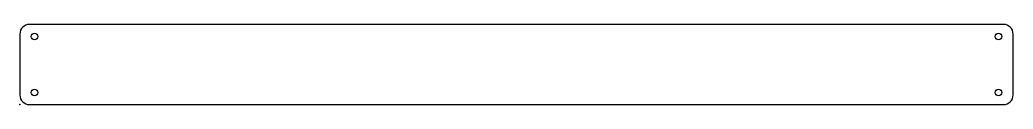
# Model space of a CAD drawing. Header units: centimetres. Extents: x 0 to 32.4, y 0 to 2.6.
import ezdxf

# ---------------------------------------------------------------- set-up
doc = ezdxf.new("R2010")
doc.units = ezdxf.units.CM
doc.header["$MEASUREMENT"] = 0
doc.layers.add('acrylic_guard v3_Sketch3', color=7, linetype='Continuous')

msp = doc.modelspace()

# ---------------------------------------------------------------- linework, layer by layer
at = {"layer": 'acrylic_guard v3_Sketch3'}
for p, q in [((32.068, 2.6194), (0.317, 2.6194)), ((0, 2.3024), (0, 0.317)), ((32.385, 0.317), (32.385, 2.3024)), ((0.317, 0), (32.068, 0))]:
    msp.add_line(p, q, dxfattribs=at)
for centre in [(0.476, 2.2224), (31.909, 2.2224), (0.476, 0.397), (31.909, 0.397)]:
    msp.add_circle(centre, 0.11, dxfattribs=at)
for centre, start, end in [((0.317, 2.3024), 90, 180), ((32.068, 2.3024), 0, 90), ((0.317, 0.317), 180, 270), ((32.068, 0.317), 270, 360)]:
    msp.add_arc(centre, 0.317, start, end, dxfattribs=at)
msp.add_point((0, 0), dxfattribs=at)

doc.saveas('drawing.dxf')
